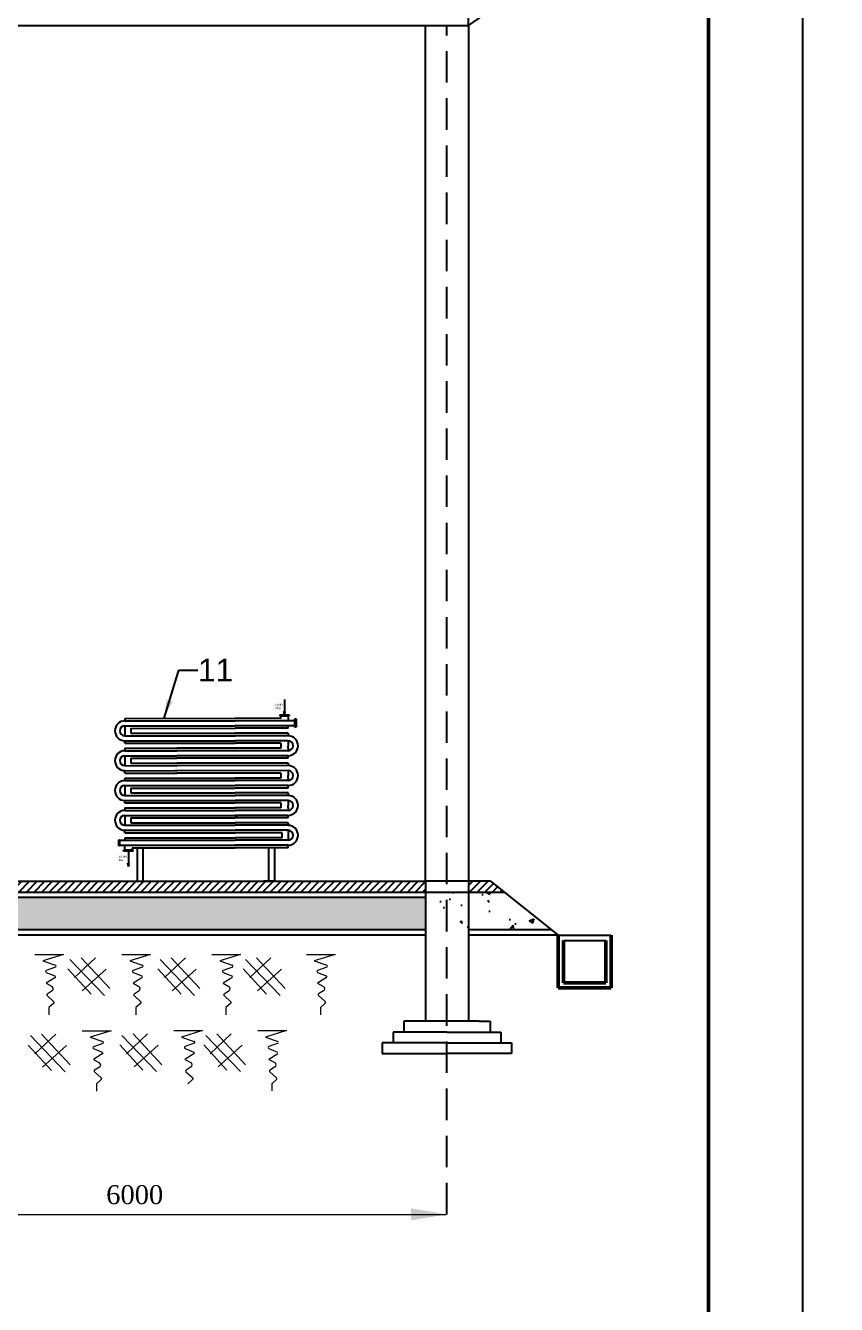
# Model space of a CAD drawing. Header units: inches. Extents: x 102447 to 288095, y 37526 to 105682.
# Drawn here: x 113668 to 114957, y 76684 to 78717 of the extents above; entities that cross this region are included whole.
import ezdxf

# ---------------------------------------------------------------- set-up
doc = ezdxf.new("R2010")
doc.units = ezdxf.units.IN
doc.header["$LTSCALE"] = 200
doc.header["$MEASUREMENT"] = 0
doc.linetypes.add('DASHED2', pattern=[0.375, 0.25, -0.125])
doc.linetypes.add('HIDDENX2', pattern=[0.75, 0.5, -0.25])
for name, color, linetype, lineweight in [('cat', 5, 'DASHED2', 25), ('chinh', 7, 'Continuous', 50), ('KI HIEU', 40, 'Continuous', 25), ('kich thuoc', 112, 'Continuous', 18), ('nen', 30, 'Continuous', 20)]:
    doc.layers.add(name, color=color, linetype=linetype, lineweight=lineweight)
doc.layers.add('MINOR', color=1, linetype='Continuous')
doc.styles.get("Standard").update_dxf_attribs({"font": 'Font - TrueType - Arial.ttf'})
doc.dimstyles.get("Standard").update_dxf_attribs({"dimtxt": 30, "dimasz": 30, "dimexe": 0.18, "dimexo": 0.0625, "dimgap": 1, "dimtad": 1, "dimtoh": 1, "dimdec": 0, "dimzin": 0, "dimdsep": 46, "dimtxsty": 'Standard', "dimcen": 0.09, "dimadec": 0, "dimazin": 0, "dimtfac": 1, "dimtdec": 0, "dimtofl": 0, "dimtmove": 0, "dimatfit": 3, "dimfxl": 1, "dimtolj": 1, "dimtzin": 0, "dimarcsym": 0})

msp = doc.modelspace()

# ---------------------------------------------------------------- hatches: boundary and pattern name
h = msp.add_hatch(color=256)
h.dxf.hatch_style = 1
h.paths.add_polyline_path([(114079.5, 77621.4), (114079.5, 77626.8), (114078.4, 77626.8)])
h.paths.add_polyline_path([(114080.6, 77626.8), (114079.5, 77626.8), (114079.5, 77621.4)])
h = msp.add_hatch(color=256)
h.dxf.hatch_style = 1
h.paths.add_polyline_path([(113831.3, 77379.8), (113831.3, 77385.2), (113830.2, 77385.2)])
h.paths.add_polyline_path([(113832.4, 77385.2), (113831.3, 77385.2), (113831.3, 77379.8)])
at = {"layer": 'cat'}
h = msp.add_hatch(dxfattribs=at)
h.set_pattern_fill('ANSI31', color=256, scale=68.526469, style=0)
h.set_pattern_definition([(45, (78050.226, 69824.75), (-6.0569414, 6.0569414), [])])
edge = h.paths.add_edge_path()
edge.add_line((109208.1, 77349.8), (110395.1, 77349.8))
h.paths.add_polyline_path([(113327, 77356.6), (113327, 77339.5), (114303.5, 77339.5), (114303.5, 77356.6)])
h = msp.add_hatch(dxfattribs=at)
h.set_pattern_fill('ANSI31', color=256, scale=68.526469, style=0)
h.set_pattern_definition([(45, (78813.611, 69818.596), (-6.0569414, 6.0569414), [])])
edge = h.paths.add_edge_path()
edge.add_line((116084.9, 77343.7), (114897.9, 77343.7))
h.paths.add_polyline_path([(111247.1, 77339.5), (111225.6, 77356.6), (111190.4, 77356.6), (111190.4, 77339.5)])
h = msp.add_hatch(dxfattribs=at)
h.set_pattern_fill('ANSI31', color=256, scale=68.526469, style=0)
h.set_pattern_definition([(45, (79751.913, 69825.52), (-6.0569414, 6.0569414), [])])
edge = h.paths.add_edge_path()
edge.add_line((117023.3, 77350.6), (115836.2, 77350.6))
h.paths.add_polyline_path([(112213.4, 77339.5), (112213.4, 77356.6), (112132.3, 77356.6), (112115.3, 77339.5)])
h = msp.add_hatch(dxfattribs=at)
h.set_pattern_fill('ANSI31', color=256, scale=68.526469, style=0)
h.set_pattern_definition([(45, (81995.187, 69818.596), (-6.0569414, 6.0569414), [])])
edge = h.paths.add_edge_path()
edge.add_line((119266.5, 77343.7), (118079.5, 77343.7))
h.paths.add_polyline_path([(114428.7, 77339.5), (114407.1, 77356.6), (114372, 77356.6), (114372, 77339.5)])
at = {"layer": 'KI HIEU', "linetype": 'HIDDENX2', "ltscale": 100}
h = msp.add_hatch(dxfattribs=at)
h.set_pattern_fill('AR-CONC', color=256, scale=11.421078, style=0)
h.set_pattern_definition([(50, (69372.04, 69974.37), (81.91885, -7.16697), [8.56581, -94.2239]), (355, (69372.04, 69974.37), (-15.8469, 85.90845), [6.85265, -75.37912]), (100.4514, (69378.87, 69973.775), (66.07201, 78.74143), [7.27982, -80.07799]), (46.1842, (69372.04, 69997.21), (121.89044, -18.90406), [12.8487, -141.33584]), (96.6356, (69382.2, 69995.64), (106.74856, 111.25476), [10.91973, -120.11696]), (351.1842, (69372.04, 69997.21), (106.74847, 111.25485), [10.27897, -113.06867]), (21, (69383.46, 69991.504), (68.17322, -45.98342), [8.56581, -94.2239]), (326, (69383.46, 69991.504), (27.78923, 82.81995), [6.85265, -75.37912]), (71.4514, (69389.14, 69987.67), (95.96248, 36.83646), [7.27982, -80.07799]), (37.5, (69372.04, 69974.373), (1.388787, 38.020068), [0, -74.46543, 0, -76.521224, 0, -75.664643]), (7.5, (69372.04, 69974.373), (30.045378, 45.04607), [0, -43.62852, 0, -72.75227, 0, -28.838223]), (327.5, (69346.572, 69974.373), (60.968278, -2.57601), [0, -28.552696, 0, -89.08441, 0, -118.20816]), (317.5, (69335.15, 69974.373), (66.60615, 11.43307), [0, -37.118504, 0, -59.161185, 0, -83.944925])])
edge = h.paths.add_edge_path()
edge.add_line((113258.4, 77279.5), (113258.4, 77330.9))
edge.add_line((113258.4, 77330.9), (112281.9, 77330.9))
edge.add_line((112281.9, 77330.9), (112281.9, 77279.5))
edge.add_line((112281.9, 77279.5), (113241.3, 77279.5))
h.paths.add_polyline_path([(113327, 77330.9), (113327, 77279.5), (114303.5, 77279.5), (114303.5, 77330.9)])
h = msp.add_hatch(dxfattribs=at)
h.set_pattern_fill('AR-CONC', color=256, scale=11.421078, style=0)
h.set_pattern_definition([(50, (71375.96, 69974.95), (81.91885, -7.16697), [8.56581, -94.2239]), (355, (71375.96, 69974.95), (-15.8469, 85.90845), [6.85265, -75.37912]), (100.4514, (71382.78, 69974.35), (66.07201, 78.74143), [7.27982, -80.07799]), (46.1842, (71375.96, 69997.79), (121.89044, -18.90406), [12.8487, -141.33584]), (96.6356, (71386.11, 69996.22), (106.74856, 111.25476), [10.91973, -120.11696]), (351.1842, (71375.96, 69997.79), (106.74847, 111.25485), [10.27897, -113.06867]), (21, (71387.38, 69992.08), (68.17322, -45.98342), [8.56581, -94.2239]), (326, (71387.38, 69992.08), (27.78923, 82.81995), [6.85265, -75.37912]), (71.4514, (71393.06, 69988.25), (95.96248, 36.83646), [7.27982, -80.07799]), (37.5, (71375.957, 69974.948), (1.388787, 38.020068), [0, -74.46543, 0, -76.521224, 0, -75.664643]), (7.5, (71375.957, 69974.95), (30.045378, 45.04607), [0, -43.62852, 0, -72.75227, 0, -28.838223]), (327.5, (71350.488, 69974.948), (60.968278, -2.57601), [0, -28.552696, 0, -89.08441, 0, -118.20816]), (317.5, (71339.067, 69974.95), (66.60615, 11.43307), [0, -37.118504, 0, -59.161185, 0, -83.944925])])
h.paths.add_polyline_path([(114504, 77279.5), (114428.7, 77339.5), (114303.5, 77339.5), (114372, 77280.1)])

# ---------------------------------------------------------------- linework, layer by layer
for p, q in [((114903.5, 73563.6), (114903.5, 79803.6)), ((112213.4, 78717.4), (114372, 78717.4)), ((114079.5, 77645.8), (114079.5, 77621.4)), ((113825.6, 77615.6), (114000.8, 77615.8)), ((113825.6, 77615.6), (113825.6, 77611.7)), ((113825.6, 77611.7), (114000.8, 77611.7)), ((114073.7, 77615.6), (114000.8, 77615.8)), ((114096, 77611.7), (114000.8, 77611.7)), ((114071.8, 77621.4), (114087.1, 77621.4)), ((114071.8, 77621.4), (114071.8, 77619.6)), ((114071.8, 77619.6), (114085.2, 77619.6)), ((114073.7, 77615.6), (114073.7, 77619.6)), ((114079.5, 77621.4), (114078.4, 77626.8)), ((114078.4, 77626.8), (114079.5, 77626.8)), ((114079.5, 77621.4), (114080.6, 77626.8)), ((114080.6, 77626.8), (114079.5, 77626.8)), ((114085.2, 77619.6), (114085.2, 77611.7)), ((114087.1, 77619.6), (114085.2, 77619.6)), ((114087.1, 77621.4), (114087.1, 77619.6)), ((114096, 77611.7), (114096, 77614.7)), ((114096, 77614.7), (114097.9, 77614.7)), ((114096, 77601.6), (114096, 77611.7)), ((114097.9, 77614.7), (114097.9, 77601.6)), ((113825.6, 77603.8), (114000.8, 77603.8)), ((113825.6, 77603.8), (113825.6, 77587.9)), ((113835.1, 77599.8), (114000.9, 77599.7)), ((113835.1, 77599.8), (113835.1, 77591.9)), ((113835.1, 77591.9), (114000.8, 77591.9)), ((114096, 77603.8), (114000.8, 77603.8)), ((114085.2, 77591.9), (114000.8, 77591.9)), ((114085.2, 77599.8), (114000.9, 77599.8)), ((114085.2, 77599.8), (114085.2, 77603.8)), ((114085.2, 77591.9), (114085.2, 77587.9)), ((114097.9, 77601.6), (114096, 77601.6)), ((113825.6, 77587.9), (114000.8, 77587.9)), ((113825.6, 77580), (114000.8, 77580)), ((113825.6, 77576.1), (113825.6, 77580)), ((113825.6, 77576.1), (114000.8, 77576.1)), ((113825.6, 77568.2), (113908.2, 77568.2)), ((113825.6, 77568.2), (113825.6, 77564.2)), ((114073.7, 77568.2), (113908.2, 77568.2)), ((114085.2, 77587.9), (114000.8, 77587.9)), ((114085.2, 77580), (114000.8, 77580)), ((114073.7, 77576.1), (114000.8, 77576.1)), ((114073.7, 77576.1), (114073.7, 77568.2)), ((114085.2, 77580), (114085.2, 77572.1)), ((114085.2, 77568.2), (114085.2, 77572.1)), ((114085.2, 77568.2), (114085.2, 77564.2)), ((113825.6, 77564.2), (113908.2, 77564)), ((113825.6, 77556.3), (113908.2, 77556.1)), ((113825.6, 77556.3), (113825.6, 77540.5)), ((113835.1, 77552.4), (113908.2, 77552.2)), ((113835.1, 77552.4), (113835.1, 77544.4)), ((114085.2, 77564.2), (113908.2, 77564)), ((114085.2, 77556.3), (113908.2, 77556.1)), ((114085.2, 77552.3), (113908.2, 77552.2)), ((114085.2, 77552.3), (114085.2, 77556.3)), ((113825.6, 77540.5), (113908.2, 77540.3)), ((113825.6, 77532.6), (113908.2, 77532.4)), ((113825.6, 77528.6), (113825.6, 77532.6)), ((113825.6, 77528.6), (113908.2, 77528.4)), ((113835.1, 77544.4), (113908.2, 77544.3)), ((114085.2, 77532.6), (113904.9, 77532.4)), ((114085.2, 77544.4), (113908.2, 77544.3)), ((114085.2, 77540.5), (113908.2, 77540.3)), ((114073.7, 77528.6), (113908.2, 77528.4)), ((114073.7, 77528.6), (114073.7, 77520.7)), ((114085.2, 77544.4), (114085.2, 77540.5)), ((114085.2, 77532.6), (114085.2, 77524.7)), ((113825.6, 77520.7), (114000.8, 77520.7)), ((113825.6, 77520.7), (113825.6, 77516.7)), ((113825.6, 77516.7), (114000.8, 77516.7)), ((113825.6, 77508.8), (114000.8, 77508.8)), ((113825.6, 77508.8), (113825.6, 77493)), ((114073.7, 77520.7), (114000.8, 77520.7)), ((114085.2, 77516.7), (114000.8, 77516.7)), ((114085.2, 77508.8), (114000.8, 77508.8)), ((114085.2, 77520.7), (114085.2, 77524.7)), ((114085.2, 77520.7), (114085.2, 77516.7)), ((114085.2, 77504.9), (114085.2, 77508.8)), ((113825.6, 77493), (114000.8, 77493)), ((113835.1, 77504.9), (114000.9, 77504.9)), ((113835.1, 77504.9), (113835.1, 77497)), ((113835.1, 77497), (114000.8, 77497)), ((114085.2, 77497), (114000.8, 77497)), ((114085.2, 77493), (114000.8, 77493)), ((114085.2, 77504.9), (114000.9, 77504.9)), ((114085.2, 77497), (114085.2, 77493)), ((113825.6, 77485.1), (114000.8, 77485.1)), ((113825.6, 77481.1), (113825.6, 77485.1)), ((113825.6, 77481.1), (114000.8, 77481.1)), ((113825.6, 77473.2), (114000.8, 77473.2)), ((113825.6, 77473.2), (113825.6, 77469.3)), ((113825.6, 77469.3), (114000.8, 77469.3)), ((114085.2, 77485.1), (114000.8, 77485.1)), ((114073.7, 77481.1), (114000.8, 77481.1)), ((114073.7, 77473.2), (114000.8, 77473.2)), ((114085.2, 77469.3), (114000.8, 77469.3)), ((114073.7, 77481.1), (114073.7, 77473.2)), ((114085.2, 77485.1), (114085.2, 77477.2)), ((114085.2, 77473.2), (114085.2, 77477.2)), ((114085.2, 77473.2), (114085.2, 77469.3)), ((113825.6, 77461.4), (114004.5, 77461.4)), ((113825.6, 77461.4), (113825.6, 77445.6)), ((113835.1, 77457.4), (114000.9, 77457.4)), ((113835.1, 77457.4), (113835.1, 77449.5)), ((113835.1, 77449.5), (114000.8, 77449.5)), ((114085.2, 77461.4), (114000.8, 77461.4)), ((114085.2, 77449.5), (114000.8, 77449.5)), ((114085.2, 77457.4), (114000.9, 77457.4)), ((114085.2, 77457.4), (114085.2, 77461.4)), ((114085.2, 77449.5), (114085.2, 77445.6)), ((113825.6, 77445.6), (114000.8, 77445.6)), ((113825.6, 77437.6), (114000.8, 77437.6)), ((113825.6, 77433.7), (113825.6, 77437.6)), ((113825.6, 77433.7), (114000.8, 77433.7)), ((113825.6, 77425.8), (114000.8, 77425.8)), ((113825.6, 77425.8), (113825.6, 77421.8)), ((114085.2, 77445.6), (114000.8, 77445.6)), ((114085.2, 77437.6), (114000.8, 77437.6)), ((114075.7, 77433.7), (114000.8, 77433.7)), ((114075.7, 77425.8), (114000.8, 77425.8)), ((114075.7, 77425.8), (114075.7, 77433.7)), ((114085.2, 77437.6), (114085.2, 77421.8)), ((113816.1, 77412.8), (113816.1, 77422.5)), ((113816.1, 77422.5), (113817.1, 77422.5)), ((113817.1, 77412.8), (113816.1, 77412.8)), ((113817.1, 77422.5), (113817.1, 77413.9)), ((113817.1, 77421.8), (114000.8, 77421.8)), ((113817.1, 77413.9), (114000.8, 77413.9)), ((113817.1, 77413.9), (113817.1, 77412.8)), ((113823.7, 77404.2), (113823.7, 77406)), ((113823.7, 77406), (113825.6, 77406)), ((113825.6, 77410), (113825.6, 77413.9)), ((113825.6, 77406), (113825.6, 77410)), ((113839, 77406), (113825.6, 77406)), ((113837.1, 77410), (114000.9, 77410)), ((113837.1, 77410), (113837.1, 77406)), ((113839, 77404.2), (113839, 77406)), ((113845.4, 77410), (113845.4, 77356.6)), ((113854.5, 77356.6), (113854.5, 77410)), ((114085.2, 77421.8), (114000.8, 77421.8)), ((114085.2, 77413.9), (114000.8, 77413.9)), ((114085.2, 77410), (114000.9, 77410)), ((114054.4, 77356.6), (114054.4, 77410)), ((114063.6, 77410), (114063.6, 77410)), ((114063.6, 77410), (114063.6, 77356.6)), ((114085.2, 77410), (114085.2, 77413.9)), ((113839, 77404.2), (113823.7, 77404.2)), ((113831.3, 77379.8), (113830.2, 77385.2)), ((113830.2, 77385.2), (113831.3, 77385.2)), ((113831.3, 77404.2), (113831.3, 77379.8)), ((113831.3, 77379.8), (113832.4, 77385.2)), ((113832.4, 77385.2), (113831.3, 77385.2)), ((113327, 77356.6), (114303.5, 77356.6)), ((113845.4, 77356.6), (113862.5, 77356.6)), ((114063.6, 77356.6), (114046.5, 77356.6)), ((114407.1, 77356.6), (114303.5, 77356.6)), ((114407.1, 77356.6), (114514.8, 77270.9)), ((113327, 77339.5), (114303.5, 77339.5)), ((114303.5, 77330.9), (113327, 77330.9)), ((114303.5, 77339.5), (114428.7, 77339.5)), ((114303.5, 77279.5), (113327, 77279.5)), ((114303.5, 77270.9), (113327, 77270.9)), ((114504, 77279.5), (114372, 77279.5)), ((114514.8, 77270.9), (114372, 77270.9)), ((114514.8, 77270.9), (114598.8, 77270.9)), ((114523.2, 77262.5), (114590.4, 77262.5))]:
    msp.add_line(p, q)
at = {"color": 2}
for p, q in [((114303.5, 77355.8), (114303.5, 78717.4)), ((114372, 78717.4), (114372, 77356.6))]:
    msp.add_line(p, q, dxfattribs=at)
at = {"color": 6}
for p, q in [((114303.5, 77355.8), (114303.5, 77133.9)), ((114372, 77356.6), (114372, 77133.9)), ((114286.3, 77133.9), (114269.2, 77133.9)), ((114269.2, 77133.9), (114269.2, 77116.8)), ((114389.1, 77133.9), (114286.3, 77133.9)), ((114389.1, 77133.9), (114406.3, 77133.9)), ((114406.3, 77133.9), (114406.3, 77116.8)), ((114337.7, 77116.8), (114252.1, 77116.8)), ((114252.1, 77116.8), (114252.1, 77099.6)), ((114337.7, 77116.8), (114423.4, 77116.8)), ((114423.4, 77116.8), (114423.4, 77099.6)), ((114337.7, 77099.6), (114234.9, 77099.6)), ((114234.9, 77099.6), (114234.9, 77082.5)), ((114234.9, 77082.5), (114337.7, 77082.5)), ((114337.7, 77099.6), (114440.5, 77099.6)), ((114440.5, 77082.5), (114337.7, 77082.5)), ((114440.5, 77099.6), (114440.5, 77082.5))]:
    msp.add_line(p, q, dxfattribs=at)
for centre, radius, start, end in [((113825.6, 77595.9), 15.8, 90, 270), ((113825.6, 77595.9), 7.91, 90, 270), ((114085.2, 77572.1), 15.8, 0, 90), ((114085.2, 77572.1), 7.91, 0, 90), ((114085.2, 77572.1), 7.91, 270, 0), ((114085.2, 77572.1), 15.8, 270, 0), ((113825.6, 77548.4), 15.8, 90, 270), ((113825.6, 77548.4), 7.91, 90, 270), ((114085.2, 77524.7), 15.8, 0, 90), ((114085.2, 77524.7), 7.91, 0, 90), ((113825.6, 77500.9), 15.8, 90, 270), ((113825.6, 77500.9), 7.91, 90, 270), ((114085.2, 77524.7), 7.91, 270, 0), ((114085.2, 77524.7), 15.8, 270, 0), ((114085.2, 77477.2), 15.8, 0, 90), ((113825.6, 77453.5), 15.8, 90, 270), ((114085.2, 77477.2), 7.91, 0, 90), ((114085.2, 77477.2), 7.91, 270, 0), ((114085.2, 77477.2), 15.8, 270, 0), ((113825.6, 77453.5), 7.91, 90, 270), ((114085.2, 77429.7), 15.8, 270, 90), ((114085.2, 77429.7), 7.91, 270, 90)]:
    msp.add_arc(centre, radius, start, end)
at = {"layer": 'cat', "color": 177, "true_color": 0x293189}
msp.add_line((114337.7, 76826.8), (114337.7, 78717.4), dxfattribs=at)
at = {"layer": 'chinh'}
for p, q in [((114514.8, 77186.9), (114514.8, 77270.9)), ((114598.8, 77270.9), (114598.8, 77186.9)), ((114523.2, 77195.3), (114523.2, 77262.5)), ((114590.4, 77262.5), (114590.4, 77195.3)), ((114598.8, 77186.9), (114514.8, 77186.9)), ((114590.4, 77195.3), (114523.2, 77195.3))]:
    msp.add_line(p, q, dxfattribs=at)
at = {"layer": 'chinh', "ltscale": 15}
msp.add_lwpolyline([(106343.5, 73713.6), (114753.5, 73713.6), (114753.5, 79653.6), (106343.5, 79653.6)], close=True, dxfattribs=at)
at = {"layer": 'kich thuoc', "linetype": 'Continuous', "lineweight": 20}
msp.add_line((113292.7, 76826.2), (114335.8, 76826.8), dxfattribs=at)
msp.add_solid([(114280.6, 76836.4), (114280.6, 76817.3), (114337.7, 76826.8)], dxfattribs=at)
at = {"layer": 'MINOR'}
for q in [(114372, 78836.1), (114474.8, 78788.9), (114372, 78734.5)]:
    msp.add_line((114372, 78717.4), q, dxfattribs=at)
at = {"layer": 'nen', "linetype": 'ByBlock', "ltscale": 15}
for p, q in [((113682.7, 77240.1), (113728.3, 77240.1)), ((113682.7, 77240.1), (113728.3, 77240.1)), ((113728.3, 77240.1), (113695.1, 77229.9)), ((113728.3, 77240.1), (113695.1, 77229.9)), ((113695.1, 77229.9), (113715.2, 77223.1)), ((113695.1, 77229.9), (113715.2, 77223.1)), ((113738.4, 77232.4), (113793.5, 77174.9)), ((113738.4, 77232.4), (113793.5, 77174.9)), ((113778.9, 77234.9), (113745.6, 77203.3)), ((113778.9, 77234.9), (113745.6, 77203.3)), ((113756.1, 77234.9), (113801.6, 77185.8)), ((113756.1, 77234.9), (113801.6, 77185.8)), ((113820.9, 77240.1), (113866.5, 77240.1)), ((113820.9, 77240.1), (113866.5, 77240.1)), ((113866.5, 77240.1), (113833.3, 77229.9)), ((113866.5, 77240.1), (113833.3, 77229.9)), ((113833.3, 77229.9), (113853.4, 77223.1)), ((113833.3, 77229.9), (113853.4, 77223.1)), ((113881.5, 77232.4), (113936.6, 77174.9)), ((113881.5, 77232.4), (113936.6, 77174.9)), ((113921.9, 77234.9), (113888.6, 77203.3)), ((113921.9, 77234.9), (113888.6, 77203.3)), ((113899.2, 77234.9), (113944.7, 77185.8)), ((113899.2, 77234.9), (113944.7, 77185.8)), ((113964, 77240.1), (114009.5, 77240.1)), ((113964, 77240.1), (114009.5, 77240.1)), ((114009.5, 77240.1), (113976.4, 77229.9)), ((114009.5, 77240.1), (113976.4, 77229.9)), ((113976.4, 77229.9), (113996.4, 77223.1)), ((113976.4, 77229.9), (113996.4, 77223.1)), ((114017.3, 77232.4), (114072.4, 77174.9)), ((114017.3, 77232.4), (114072.4, 77174.9)), ((114057.7, 77234.9), (114024.4, 77203.3)), ((114057.7, 77234.9), (114024.4, 77203.3)), ((114034.9, 77234.9), (114080.5, 77185.8)), ((114034.9, 77234.9), (114080.5, 77185.8)), ((114114.2, 77240.2), (114159.8, 77240.2)), ((114114.2, 77240.2), (114159.8, 77240.2)), ((114159.8, 77240.2), (114126.6, 77230)), ((114159.8, 77240.2), (114126.6, 77230)), ((114126.6, 77230), (114146.7, 77223.1)), ((114126.6, 77230), (114146.7, 77223.1)), ((113714.5, 77203.2), (113700.4, 77194.3)), ((113714.5, 77203.2), (113700.4, 77194.3)), ((113715.2, 77220), (113700.5, 77214.7)), ((113715.2, 77220), (113700.5, 77214.7)), ((113700.5, 77211.7), (113714.3, 77206.1)), ((113700.5, 77211.7), (113714.3, 77206.1)), ((113735.1, 77217.4), (113771.9, 77177.1)), ((113735.1, 77217.4), (113771.9, 77177.1)), ((113796, 77216.8), (113757.8, 77182.3)), ((113796, 77216.8), (113757.8, 77182.3)), ((113853.4, 77220), (113838.7, 77214.7)), ((113853.4, 77220), (113838.7, 77214.7)), ((113838.7, 77211.7), (113852.5, 77206.1)), ((113838.7, 77211.7), (113852.5, 77206.1)), ((113852.7, 77203.2), (113838.7, 77194.3)), ((113852.7, 77203.2), (113838.7, 77194.3)), ((113878.1, 77217.4), (113914.9, 77177.1)), ((113878.1, 77217.4), (113914.9, 77177.1)), ((113939, 77216.8), (113900.9, 77182.3)), ((113939, 77216.8), (113900.9, 77182.3)), ((113981.7, 77211.7), (113995.6, 77206.1)), ((113981.7, 77211.7), (113995.6, 77206.1)), ((113995.8, 77203.2), (113981.7, 77194.3)), ((113995.8, 77203.2), (113981.7, 77194.3)), ((113996.5, 77220), (113981.8, 77214.7)), ((113996.5, 77220), (113981.8, 77214.7)), ((114013.9, 77217.4), (114050.7, 77177.1)), ((114013.9, 77217.4), (114050.7, 77177.1)), ((114074.8, 77216.8), (114036.7, 77182.3)), ((114074.8, 77216.8), (114036.7, 77182.3)), ((114146, 77203.3), (114131.9, 77194.3)), ((114146, 77203.3), (114131.9, 77194.3)), ((114146.7, 77220.1), (114132, 77214.7)), ((114146.7, 77220.1), (114132, 77214.7)), ((114132, 77211.7), (114145.8, 77206.1)), ((114132, 77211.7), (114145.8, 77206.1)), ((113700.4, 77194.3), (113709.8, 77189.2)), ((113700.4, 77194.3), (113709.8, 77189.2)), ((113710, 77182.3), (113702.2, 77177.2)), ((113710, 77182.3), (113702.2, 77177.2)), ((113838.7, 77194.3), (113848, 77189.2)), ((113838.7, 77194.3), (113848, 77189.2)), ((113848.2, 77182.3), (113840.4, 77177.2)), ((113848.2, 77182.3), (113840.4, 77177.2)), ((113981.7, 77194.3), (113991.1, 77189.2)), ((113981.7, 77194.3), (113991.1, 77189.2)), ((113991.3, 77182.3), (113983.5, 77177.2)), ((113991.3, 77182.3), (113983.5, 77177.2)), ((114131.9, 77194.3), (114141.3, 77189.2)), ((114131.9, 77194.3), (114141.3, 77189.2)), ((114141.5, 77182.4), (114133.7, 77177.3)), ((114141.5, 77182.4), (114133.7, 77177.3)), ((113702, 77174.7), (113712.8, 77165.1)), ((113702, 77174.7), (113712.8, 77165.1)), ((113712.8, 77162.8), (113705, 77155.6)), ((113712.8, 77162.8), (113705, 77155.6)), ((113840.2, 77174.7), (113851, 77165.1)), ((113840.2, 77174.7), (113851, 77165.1)), ((113851, 77162.8), (113843.2, 77155.6)), ((113851, 77162.8), (113843.2, 77155.6)), ((113983.3, 77174.7), (113994.1, 77165.1)), ((113983.3, 77174.7), (113994.1, 77165.1)), ((113994.1, 77162.8), (113986.3, 77155.6)), ((113994.1, 77162.8), (113986.3, 77155.6)), ((114133.5, 77174.7), (114144.3, 77165.2)), ((114133.5, 77174.7), (114144.3, 77165.2)), ((114144.3, 77162.8), (114136.5, 77155.7)), ((114144.3, 77162.8), (114136.5, 77155.7)), ((113705, 77155.6), (113705, 77144.2)), ((113705, 77155.6), (113705, 77144.2)), ((113843.2, 77155.6), (113843.2, 77144.2)), ((113843.2, 77155.6), (113843.2, 77144.2)), ((113986.3, 77155.6), (113986.3, 77144.2)), ((113986.3, 77155.6), (113986.3, 77144.2)), ((114136.5, 77155.7), (114136.5, 77144.3)), ((114136.5, 77155.7), (114136.5, 77144.3)), ((113675.5, 77111.1), (113730.6, 77053.6)), ((113675.5, 77111.1), (113730.6, 77053.6)), ((113716, 77113.6), (113682.7, 77082.1)), ((113716, 77113.6), (113682.7, 77082.1)), ((113693.2, 77113.6), (113738.7, 77064.6)), ((113693.2, 77113.6), (113738.7, 77064.6)), ((113758, 77118.8), (113803.6, 77118.8)), ((113758, 77118.8), (113803.6, 77118.8)), ((113803.6, 77118.8), (113770.4, 77108.7)), ((113803.6, 77118.8), (113770.4, 77108.7)), ((113770.4, 77108.7), (113790.5, 77101.8)), ((113770.4, 77108.7), (113790.5, 77101.8)), ((113821, 77111.3), (113876.1, 77053.8)), ((113821, 77111.3), (113876.1, 77053.8)), ((113861.4, 77113.8), (113828.2, 77082.3)), ((113861.4, 77113.8), (113828.2, 77082.3)), ((113838.7, 77113.8), (113884.2, 77064.8)), ((113838.7, 77113.8), (113884.2, 77064.8)), ((113903.5, 77119.1), (113949.1, 77119.1)), ((113903.5, 77119.1), (113949.1, 77119.1)), ((113949.1, 77119.1), (113915.9, 77108.9)), ((113949.1, 77119.1), (113915.9, 77108.9)), ((113915.9, 77108.9), (113936, 77102)), ((113915.9, 77108.9), (113936, 77102)), ((113954.4, 77111.3), (114009.5, 77053.8)), ((113954.4, 77111.3), (114009.5, 77053.8)), ((113994.8, 77113.8), (113961.5, 77082.3)), ((113994.8, 77113.8), (113961.5, 77082.3)), ((113972, 77113.8), (114017.6, 77064.8)), ((113972, 77113.8), (114017.6, 77064.8)), ((114036.9, 77119.1), (114082.4, 77119.1)), ((114036.9, 77119.1), (114082.4, 77119.1)), ((114036.9, 77119.1), (114082.4, 77119.1)), ((114036.9, 77119.1), (114082.4, 77119.1)), ((114082.4, 77119.1), (114049.3, 77108.9)), ((114082.4, 77119.1), (114049.3, 77108.9)), ((114082.4, 77119.1), (114049.3, 77108.9)), ((114082.4, 77119.1), (114049.3, 77108.9)), ((114049.3, 77108.9), (114069.3, 77102)), ((114049.3, 77108.9), (114069.3, 77102)), ((114049.3, 77108.9), (114069.3, 77102)), ((114049.3, 77108.9), (114069.3, 77102)), ((113672.1, 77096.1), (113708.9, 77055.8)), ((113672.1, 77096.1), (113708.9, 77055.8)), ((113733.1, 77095.5), (113694.9, 77061.1)), ((113733.1, 77095.5), (113694.9, 77061.1)), ((113789.8, 77082), (113775.7, 77073)), ((113789.8, 77082), (113775.7, 77073)), ((113790.5, 77098.8), (113775.8, 77093.4)), ((113790.5, 77098.8), (113775.8, 77093.4)), ((113775.8, 77090.4), (113789.6, 77084.8)), ((113775.8, 77090.4), (113789.6, 77084.8)), ((113817.6, 77096.3), (113854.4, 77056.1)), ((113817.6, 77096.3), (113854.4, 77056.1)), ((113878.6, 77095.7), (113840.4, 77061.3)), ((113878.6, 77095.7), (113840.4, 77061.3)), ((113935.3, 77082.2), (113921.2, 77073.3)), ((113935.3, 77082.2), (113921.2, 77073.3)), ((113936, 77099), (113921.3, 77093.6)), ((113936, 77099), (113921.3, 77093.6)), ((113921.3, 77090.7), (113935.1, 77085)), ((113921.3, 77090.7), (113935.1, 77085)), ((113951, 77096.3), (113987.8, 77056.1)), ((113951, 77096.3), (113987.8, 77056.1)), ((114011.9, 77095.7), (113973.8, 77061.3)), ((114011.9, 77095.7), (113973.8, 77061.3)), ((114054.6, 77090.7), (114068.4, 77085)), ((114054.6, 77090.7), (114068.4, 77085)), ((114054.6, 77090.7), (114068.4, 77085)), ((114054.6, 77090.7), (114068.4, 77085)), ((114068.7, 77082.2), (114054.6, 77073.3)), ((114068.7, 77082.2), (114054.6, 77073.3)), ((114068.7, 77082.2), (114054.6, 77073.3)), ((114068.7, 77082.2), (114054.6, 77073.3)), ((114069.4, 77099), (114054.7, 77093.6)), ((114069.4, 77099), (114054.7, 77093.6)), ((114069.4, 77099), (114054.7, 77093.6)), ((114069.4, 77099), (114054.7, 77093.6)), ((113775.7, 77073), (113785.1, 77067.9)), ((113775.7, 77073), (113785.1, 77067.9)), ((113785.3, 77061), (113777.5, 77056)), ((113785.3, 77061), (113777.5, 77056)), ((113921.2, 77073.3), (113930.6, 77068.1)), ((113921.2, 77073.3), (113930.6, 77068.1)), ((113930.8, 77061.3), (113923, 77056.2)), ((113930.8, 77061.3), (113923, 77056.2)), ((114054.6, 77073.3), (114063.9, 77068.1)), ((114054.6, 77073.3), (114063.9, 77068.1)), ((114054.6, 77073.3), (114063.9, 77068.1)), ((114054.6, 77073.3), (114063.9, 77068.1)), ((114064.2, 77061.3), (114056.4, 77056.2)), ((114064.2, 77061.3), (114056.4, 77056.2)), ((114064.2, 77061.3), (114056.4, 77056.2)), ((114064.2, 77061.3), (114056.4, 77056.2)), ((113777.3, 77053.4), (113788.1, 77043.9)), ((113777.3, 77053.4), (113788.1, 77043.9)), ((113788.1, 77041.5), (113780.3, 77034.3)), ((113788.1, 77041.5), (113780.3, 77034.3)), ((113922.8, 77053.7), (113933.6, 77044.1)), ((113922.8, 77053.7), (113933.6, 77044.1)), ((113933.6, 77041.7), (113925.8, 77034.6)), ((113933.6, 77041.7), (113925.8, 77034.6)), ((114056.2, 77053.7), (114066.9, 77044.1)), ((114056.2, 77053.7), (114066.9, 77044.1)), ((114056.2, 77053.7), (114066.9, 77044.1)), ((114056.2, 77053.7), (114066.9, 77044.1)), ((114067, 77041.7), (114059.2, 77034.6)), ((114067, 77041.7), (114059.2, 77034.6)), ((114067, 77041.7), (114059.2, 77034.6)), ((114067, 77041.7), (114059.2, 77034.6)), ((113780.3, 77034.3), (113780.3, 77023)), ((113780.3, 77034.3), (113780.3, 77023)), ((114059.2, 77034.6), (114059.2, 77023.2)), ((114059.2, 77034.6), (114059.2, 77023.2)), ((114059.2, 77034.6), (114059.2, 77023.2)), ((114059.2, 77034.6), (114059.2, 77023.2))]:
    msp.add_line(p, q, dxfattribs=at)
for centre, radius, start, end in [((113714.6, 77221.5), 1.6, 290.1172, 71.0478), ((113714.6, 77221.5), 1.6, 290.1172, 71.0478), ((113852.9, 77221.5), 1.6, 290.1172, 71.0478), ((113852.9, 77221.5), 1.6, 290.1172, 71.0478), ((113995.9, 77221.5), 1.6, 290.1172, 71.0478), ((113995.9, 77221.5), 1.6, 290.1172, 71.0478), ((114146.2, 77221.6), 1.6, 290.1172, 71.0478), ((114146.2, 77221.6), 1.6, 290.1172, 71.0478), ((113701.1, 77213.2), 1.6, 110.1172, 247.8543), ((113701.1, 77213.2), 1.6, 110.1172, 247.8543), ((113713.7, 77204.6), 1.6, 302.4444, 67.8543), ((113713.7, 77204.6), 1.6, 302.4444, 67.8543), ((113839.3, 77213.2), 1.6, 110.1172, 247.8543), ((113839.3, 77213.2), 1.6, 110.1172, 247.8543), ((113851.9, 77204.6), 1.6, 302.4444, 67.8543), ((113851.9, 77204.6), 1.6, 302.4444, 67.8543), ((113982.4, 77213.2), 1.6, 110.1172, 247.8543), ((113982.4, 77213.2), 1.6, 110.1172, 247.8543), ((113995, 77204.6), 1.6, 302.4444, 67.8543), ((113995, 77204.6), 1.6, 302.4444, 67.8543), ((114132.6, 77213.2), 1.6, 110.1172, 247.8543), ((114132.6, 77213.2), 1.6, 110.1172, 247.8543), ((114145.2, 77204.6), 1.6, 302.4444, 67.8543), ((114145.2, 77204.6), 1.6, 302.4444, 67.8543), ((113707.9, 77185.7), 3.99, 302.9968, 61.2142), ((113707.9, 77185.7), 3.99, 302.9968, 61.2142), ((113846.1, 77185.7), 3.99, 302.9968, 61.2142), ((113846.1, 77185.7), 3.99, 302.9968, 61.2142), ((113989.1, 77185.7), 3.99, 302.9968, 61.2142), ((113989.1, 77185.7), 3.99, 302.9968, 61.2142), ((114139.4, 77185.7), 3.99, 302.9968, 61.2142), ((114139.4, 77185.7), 3.99, 302.9968, 61.2142), ((113703.1, 77175.9), 1.6, 122.9968, 228.3959), ((113703.1, 77175.9), 1.6, 122.9968, 228.3959), ((113711.7, 77163.9), 1.6, 312.4809, 48.3959), ((113711.7, 77163.9), 1.6, 312.4809, 48.3959), ((113841.3, 77175.9), 1.6, 122.9968, 228.3959), ((113841.3, 77175.9), 1.6, 122.9968, 228.3959), ((113849.9, 77163.9), 1.6, 312.4809, 48.3959), ((113849.9, 77163.9), 1.6, 312.4809, 48.3959), ((113984.3, 77175.9), 1.6, 122.9968, 228.3959), ((113984.3, 77175.9), 1.6, 122.9968, 228.3959), ((113993, 77163.9), 1.6, 312.4809, 48.3959), ((113993, 77163.9), 1.6, 312.4809, 48.3959), ((114134.6, 77175.9), 1.6, 122.9968, 228.3959), ((114134.6, 77175.9), 1.6, 122.9968, 228.3959), ((114143.2, 77164), 1.6, 312.4809, 48.3959), ((114143.2, 77164), 1.6, 312.4809, 48.3959), ((113789.9, 77100.3), 1.6, 290.1172, 71.0478), ((113789.9, 77100.3), 1.6, 290.1172, 71.0478), ((113935.4, 77100.5), 1.6, 290.1172, 71.0478), ((113935.4, 77100.5), 1.6, 290.1172, 71.0478), ((113776.4, 77091.9), 1.6, 110.1172, 247.8543), ((113776.4, 77091.9), 1.6, 110.1172, 247.8543), ((113789, 77083.3), 1.6, 302.4444, 67.8543), ((113789, 77083.3), 1.6, 302.4444, 67.8543), ((113921.9, 77092.1), 1.6, 110.1172, 247.8543), ((113921.9, 77092.1), 1.6, 110.1172, 247.8543), ((113934.5, 77083.6), 1.6, 302.4444, 67.8543), ((113934.5, 77083.6), 1.6, 302.4444, 67.8543), ((114055.2, 77092.1), 1.6, 110.1172, 247.8543), ((114055.2, 77092.1), 1.6, 110.1172, 247.8543), ((114055.2, 77092.1), 1.6, 110.1172, 247.8543), ((114055.2, 77092.1), 1.6, 110.1172, 247.8543), ((113783.2, 77064.4), 3.99, 302.9968, 61.2142), ((113783.2, 77064.4), 3.99, 302.9968, 61.2142), ((113928.6, 77064.6), 3.99, 302.9968, 61.2142), ((113928.6, 77064.6), 3.99, 302.9968, 61.2142), ((114062, 77064.6), 3.99, 302.9968, 61.2142), ((114062, 77064.6), 3.99, 302.9968, 61.2142), ((113778.4, 77054.6), 1.6, 122.9968, 228.3959), ((113778.4, 77054.6), 1.6, 122.9968, 228.3959), ((113787, 77042.7), 1.6, 312.4809, 48.3959), ((113787, 77042.7), 1.6, 312.4809, 48.3959), ((113923.9, 77054.9), 1.6, 122.9968, 228.3959), ((113923.9, 77054.9), 1.6, 122.9968, 228.3959), ((113932.5, 77042.9), 1.6, 312.4809, 48.3959), ((113932.5, 77042.9), 1.6, 312.4809, 48.3959), ((114057.2, 77054.9), 1.6, 122.9968, 228.3959), ((114057.2, 77054.9), 1.6, 122.9968, 228.3959), ((114057.2, 77054.9), 1.6, 122.9968, 228.3959), ((114057.2, 77054.9), 1.6, 122.9968, 228.3959), ((114065.9, 77042.9), 1.6, 312.4809, 48.3959), ((114065.9, 77042.9), 1.6, 312.4809, 48.3959)]:
    msp.add_arc(centre, radius, start, end, dxfattribs=at)

# ---------------------------------------------------------------- texts
at = {"insert": (113941.8, 77710.5), "char_height": 36, "width": 38.561, "attachment_point": 1}
msp.add_mtext('\\A1;11', dxfattribs=at)
at = {"char_height": 3.32, "attachment_point": 1}
for s, insert in [('LẠNH VÀO', (114064.1, 77639)), ('LẠNH RA', (113815.9, 77397.4))]:
    msp.add_mtext_dynamic_manual_height_columns(s, width=9.135, gutter_width=1.98, heights=[0], dxfattribs=dict(at, insert=insert))
at = {"layer": 'kich thuoc', "linetype": 'Continuous', "lineweight": 20, "insert": (113841.3, 76858), "char_height": 30, "attachment_point": 5}
msp.add_mtext('{\\fTimes New Roman|b0|i0|c0|p18;6000}', dxfattribs=at)

# ---------------------------------------------------------------- leaders
at = {"annotation_type": 0, "has_hookline": 1, "hookline_direction": 0, "text_width": 41.2}
msp.add_leader([(113887.9, 77615.7), (113911.7, 77692.5), (113941.7, 77692.5)], dimstyle='Standard', override={"dimgap": 0.09, "dimtad": 0}, dxfattribs=at)

doc.saveas('drawing.dxf')
